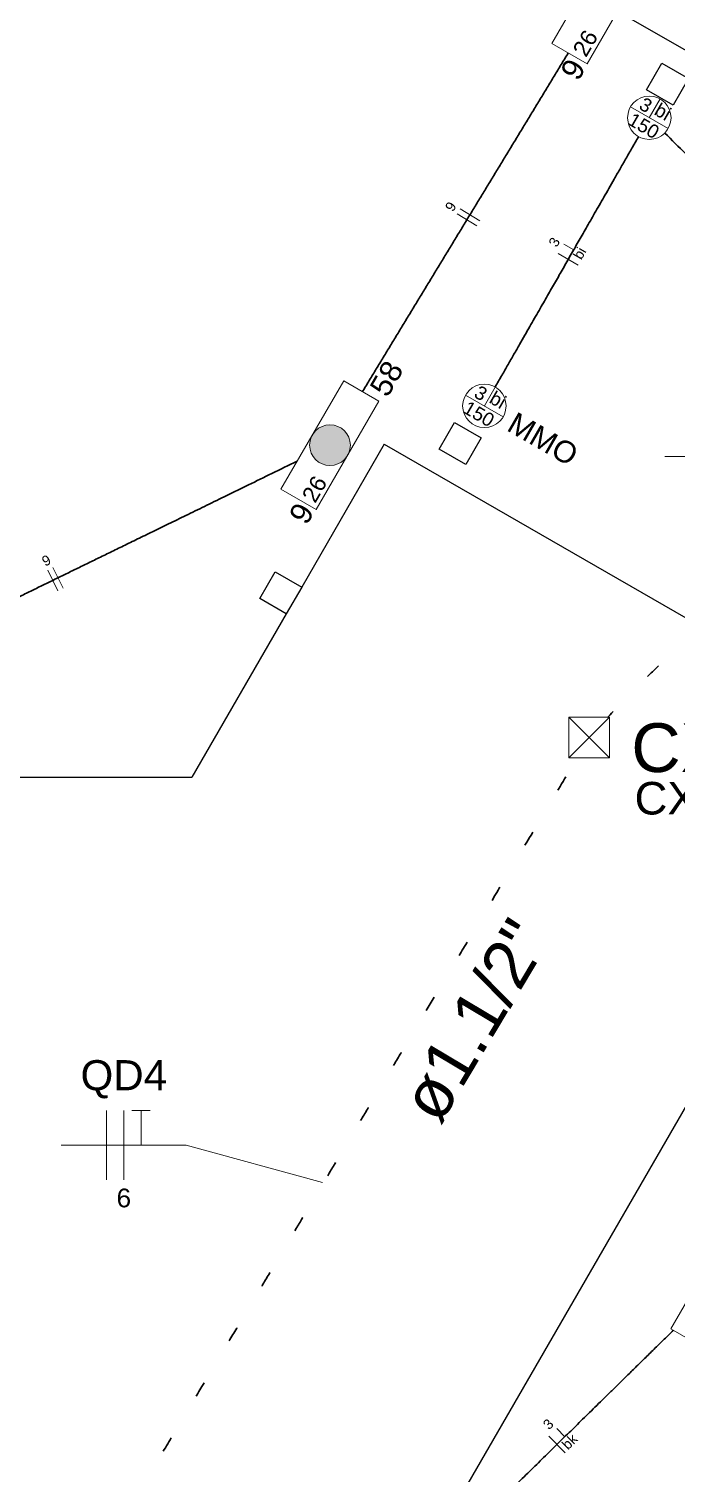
# Model space of a CAD drawing. Extents: x 210 to 779, y 61 to 241.
# Drawn here: x 374.4 to 378.61, y 186.64 to 196.05 of the extents above; entities that cross this region are included whole.
import ezdxf

# ---------------------------------------------------------------- set-up
doc = ezdxf.new("R2010")
doc.units = 0
doc.header["$LTSCALE"] = 2
doc.linetypes.add('DOT2', pattern=[3.175, 0, -3.175])
doc.layers.add('A-PAREDE', color=5, linetype='CONTINUOUS')
doc.layers.add('A-PISOS-NIVEL', color=1, linetype='CONTINUOUS')
for name, color, linetype, lineweight in [('EL-Condutos', 4, 'CONTINUOUS', 30), ('EL-Fios', 9, 'CONTINUOUS', 20), ('EL-Textos condutos', 7, 'CONTINUOUS', 20), ('EL-Textos fios', 7, 'CONTINUOUS', 20), ('EL-Textos pontos', 5, 'CONTINUOUS', 20), ('P-SIMBOL', 5, 'CONTINUOUS', 20)]:
    doc.layers.add(name, color=color, linetype=linetype, lineweight=lineweight)
doc.styles.add('Arial', font='arial.ttf')

msp = doc.modelspace()

# ---------------------------------------------------------------- hatches: boundary and pattern name
at = {"layer": 'P-SIMBOL'}
h = msp.add_hatch(color=256, dxfattribs=at)
h.paths.add_polyline_path([(377.9667, 200.3568, 1), (378.2317, 200.3568, 1)])
h.paths.add_polyline_path([(378.2483, 196.2396, 1), (377.9833, 196.2396, 1)])
h.paths.add_polyline_path([(376.4861, 193.3366, 1), (376.2211, 193.3366, 1)])

# ---------------------------------------------------------------- linework, layer by layer
at = {"layer": 'A-PAREDE', "color": 251}
for points in [[(378.5129, 195.8235), (378.6861, 195.7235), (378.5861, 195.5503), (378.4129, 195.6503)], [(377.1647, 193.4842), (377.338, 193.3842), (377.238, 193.211), (377.0647, 193.311)], [(375.8963, 192.3392), (375.9963, 192.5125), (376.1695, 192.4125), (376.0695, 192.2392)], [(375.8963, 192.3392), (375.9963, 192.5125), (376.1695, 192.4125), (376.0695, 192.2392)]]:
    msp.add_lwpolyline(points, close=True, dxfattribs=at)
at = {"layer": 'A-PISOS-NIVEL', "color": 251}
for p, q in [((378.3072, 196.1151), (381.6446, 194.19)), ((376.7072, 193.3438), (376.1695, 192.4125)), ((376.7072, 193.3438), (380.0457, 191.4181)), ((376.0695, 192.2392), (375.4556, 191.1758)), ((376.9104, 185.9825), (380.0457, 191.4181)), ((374.2277, 191.1758), (375.4556, 191.1758))]:
    msp.add_line(p, q, dxfattribs=at)
at = {"layer": 'EL-Condutos', "linetype": 'Continuous'}
for points in [[(376.5638, 193.6829), (376.6096, 193.7584), (376.6552, 193.8335), (376.7005, 193.9082), (376.7457, 193.9826), (376.7906, 194.0566), (376.8354, 194.1304), (376.8801, 194.2039), (376.9246, 194.2773), (376.969, 194.3504), (377.0133, 194.4233), (377.0575, 194.4961), (377.1016, 194.5688), (377.1457, 194.6414), (377.1897, 194.714), (377.2337, 194.7865), (377.2778, 194.8591), (377.3218, 194.9316), (377.3659, 195.0042), (377.41, 195.0769), (377.4542, 195.1497), (377.4985, 195.2227), (377.5429, 195.2958), (377.5874, 195.3691), (377.632, 195.4426), (377.6768, 195.5164), (377.7218, 195.5904), (377.7669, 195.6648), (377.8122, 195.7395), (377.8578, 195.8145), (377.9036, 195.89)], [(377.4281, 193.7146), (377.4713, 193.7901), (377.512, 193.8613), (377.5504, 193.9284), (377.5866, 193.9918), (377.6209, 194.0516), (377.6533, 194.1084), (377.6842, 194.1624), (377.7136, 194.2138), (377.7418, 194.2631), (377.7689, 194.3104), (377.7951, 194.3563), (377.8206, 194.4008), (377.8455, 194.4444), (377.8701, 194.4874), (377.8945, 194.5301), (377.9189, 194.5728), (377.9435, 194.6158), (377.9685, 194.6594), (377.994, 194.704), (378.0202, 194.7498), (378.0473, 194.7972), (378.0754, 194.8464), (378.1049, 194.8979), (378.1357, 194.9518), (378.1682, 195.0086), (378.2024, 195.0685), (378.2387, 195.1318), (378.277, 195.1989), (378.3177, 195.2701), (378.3609, 195.3457)], [(378.5315, 195.3686), (378.668, 195.2331), (378.7962, 195.106), (378.9166, 194.9866), (379.0298, 194.8743), (379.1365, 194.7685), (379.2371, 194.6687), (379.3324, 194.5742), (379.4229, 194.4844), (379.5092, 194.3988), (379.5919, 194.3168), (379.6716, 194.2377), (379.749, 194.161), (379.8245, 194.0861), (379.8989, 194.0123), (379.9727, 193.9391), (380.0465, 193.866), (380.1208, 193.7922), (380.1965, 193.7172), (380.2739, 193.6404), (380.3537, 193.5612), (380.4365, 193.4791), (380.523, 193.3933), (380.6136, 193.3034), (380.709, 193.2088), (380.8099, 193.1087), (380.9168, 193.0027), (381.0302, 192.8902), (381.1509, 192.7705), (381.2793, 192.6431), (381.4162, 192.5074)], [(372.9827, 191.6907), (373.1427, 191.7688), (373.2911, 191.8413), (373.4288, 191.9085), (373.5565, 191.9709), (373.6751, 192.0288), (373.7855, 192.0827), (373.8884, 192.1329), (373.9848, 192.18), (374.0754, 192.2243), (374.1612, 192.2661), (374.2429, 192.306), (374.3214, 192.3444), (374.3975, 192.3815), (374.472, 192.4179), (374.5459, 192.454), (374.6199, 192.4901), (374.6948, 192.5267), (374.7716, 192.5642), (374.851, 192.603), (374.934, 192.6435), (375.0212, 192.6861), (375.1137, 192.7312), (375.2121, 192.7793), (375.3174, 192.8307), (375.4304, 192.8859), (375.5519, 192.9452), (375.6827, 193.0091), (375.8238, 193.078), (375.9759, 193.1522), (376.1399, 193.2323)], [(378.5871, 187.5738), (378.5187, 187.5066), (378.4539, 187.4429), (378.3924, 187.3825), (378.334, 187.3251), (378.2783, 187.2703), (378.2251, 187.218), (378.174, 187.1679), (378.1249, 187.1196), (378.0774, 187.0729), (378.0312, 187.0275), (377.986, 186.9832), (377.9416, 186.9395), (377.8977, 186.8964), (377.854, 186.8534), (377.8102, 186.8104), (377.766, 186.7669), (377.7212, 186.7229), (377.6754, 186.6779), (377.6283, 186.6317), (377.5798, 186.584), (377.5295, 186.5345), (377.477, 186.483), (377.4223, 186.4292), (377.3648, 186.3727), (377.3044, 186.3134), (377.2409, 186.2509), (377.1738, 186.185), (377.1029, 186.1153), (377.0279, 186.0416), (376.9486, 185.9637)]]:
    msp.add_spline(points, degree=3, dxfattribs=at)
at = {"layer": 'EL-Condutos', "linetype": 'DOT2', "ltscale": 0.05}
for points in [[(383.0865, 192.8445), (382.878, 192.9209), (382.6738, 192.9879), (382.4737, 193.0455), (382.2775, 193.0939), (382.0851, 193.1332), (381.8965, 193.1636), (381.7115, 193.1852), (381.5299, 193.1981), (381.3517, 193.2025), (381.1767, 193.1986), (381.0048, 193.1863), (380.8358, 193.166), (380.6697, 193.1376), (380.5063, 193.1014), (380.3455, 193.0575), (380.1872, 193.006), (380.0312, 192.947), (379.8774, 192.8807), (379.7257, 192.8073), (379.576, 192.7268), (379.4281, 192.6393), (379.282, 192.5451), (379.1374, 192.4443), (378.9944, 192.3369), (378.8526, 192.2232), (378.7121, 192.1032), (378.5727, 191.9771), (378.4343, 191.8451), (378.2967, 191.7072), (378.1598, 191.5636)], [(374.628, 185.7116), (374.7865, 185.9773), (374.9351, 186.2265), (375.0746, 186.4604), (375.2057, 186.6802), (375.3291, 186.887), (375.4454, 187.082), (375.5553, 187.2664), (375.6597, 187.4413), (375.7591, 187.608), (375.8542, 187.7676), (375.9459, 187.9212), (376.0347, 188.0701), (376.1214, 188.2155), (376.2066, 188.3584), (376.2912, 188.5002), (376.3757, 188.6419), (376.4608, 188.7847), (376.5474, 188.9299), (376.6361, 189.0785), (376.7275, 189.2318), (376.8224, 189.3909), (376.9215, 189.5571), (377.0254, 189.7314), (377.135, 189.9151), (377.2508, 190.1093), (377.3737, 190.3153), (377.5042, 190.5341), (377.6431, 190.767), (377.7911, 191.0152), (377.9489, 191.2797)]]:
    msp.add_spline(points, degree=3, dxfattribs=at)
at = {"layer": 'EL-Fios'}
for p, q in [((377.3085, 194.7652), (377.1803, 194.8431)), ((377.328, 194.7973), (377.1998, 194.8751)), ((377.9391, 194.608), (377.874, 194.6453)), ((377.9689, 194.5092), (377.8387, 194.5837)), ((374.5836, 192.3889), (374.5177, 192.5237)), ((374.6173, 192.4054), (374.5514, 192.5402)), ((374.8997, 188.5538), (374.8997, 189.0038)), ((375.0122, 188.5538), (375.0122, 189.0038)), ((375.0647, 189.0038), (375.1847, 189.0038)), ((375.1247, 188.7788), (375.1247, 189.0038)), ((377.8811, 186.88), (377.8285, 186.9335)), ((377.883, 186.7768), (377.7779, 186.8838))]:
    msp.add_line(p, q, dxfattribs=at)
at = {"layer": 'EL-Textos fios'}
for p, q in [((379.3439, 193.2637), (378.5317, 193.2637)), ((375.4184, 188.7788), (374.6061, 188.7788)), ((376.3041, 188.5353), (375.4184, 188.7788))]:
    msp.add_line(p, q, dxfattribs=at)
at = {"layer": 'P-SIMBOL'}
for p, q in [((377.7971, 195.9525), (378.2051, 196.6592)), ((378.0266, 195.82), (378.4346, 196.5267)), ((377.7971, 195.9525), (378.0266, 195.82)), ((378.431, 195.4682), (378.5017, 195.5905)), ((378.3087, 195.5388), (378.5534, 195.3976)), ((376.0348, 193.0495), (376.4428, 193.7562)), ((376.4428, 193.7562), (376.6723, 193.6237)), ((377.358, 193.5921), (377.4286, 193.7144)), ((376.2643, 192.917), (376.6723, 193.6237)), ((377.2357, 193.6627), (377.4803, 193.5215)), ((376.0348, 193.0495), (376.2643, 192.917)), ((377.9079, 191.5657), (378.1729, 191.5657)), ((377.9079, 191.5657), (377.9079, 191.3007)), ((377.9079, 191.5657), (378.1729, 191.3007)), ((378.1729, 191.5657), (377.9079, 191.3007)), ((378.1729, 191.5657), (378.1729, 191.3007)), ((377.9079, 191.3007), (378.1729, 191.3007)), ((378.5711, 187.5842), (378.9791, 188.2909)), ((378.5711, 187.5842), (378.8006, 187.4517))]:
    msp.add_line(p, q, dxfattribs=at)
for centre, radius in [((378.431, 195.4682), 0.1412), ((377.358, 193.5921), 0.1412), ((376.3536, 193.3366), 0.1325)]:
    msp.add_circle(centre, radius, dxfattribs=at)

# ---------------------------------------------------------------- texts
at = {"layer": 'EL-Textos condutos', "insert": (377.4374, 189.5072), "char_height": 0.3177, "width": 2.66868, "attachment_point": 8, "rotation": 59.18654, "line_spacing_factor": 0.798, "style": 'Arial'}
msp.add_mtext('ø1.1/2"', dxfattribs=at)
at = {"layer": 'EL-Textos fios', "attachment_point": 8, "line_spacing_factor": 0.798, "style": 'Arial'}
for s, insert, char_height, width, rotation in [('9', (377.1676, 194.8726), 0.0653, 0.078366, 58.73963), ('3', (377.8419, 194.6422), 0.0653, 0.078366, 60.23505), ('bi', (378.0069, 194.5692), 0.06531, 0.156732, 60.23505), ('9', (374.5231, 192.5553), 0.0653, 0.078366, 26.02374), ('3', (377.797, 186.9388), 0.0653, 0.078366, 44.50163), ('bk', (377.936, 186.8243), 0.06531, 0.156732, 44.50163)]:
    msp.add_mtext(s, dxfattribs=dict(at, insert=insert, char_height=char_height, width=width, rotation=rotation))
for s, insert, char_height, width in [('QD4', (375.0126, 189.0827), 0.19592, 0.705294), ('6', (375.0126, 188.3727), 0.1218, 0.146142)]:
    msp.add_mtext(s, dxfattribs=dict(at, insert=insert, char_height=char_height, width=width))
at = {"layer": 'EL-Textos pontos', "line_spacing_factor": 0.798, "style": 'Arial'}
for s, insert, char_height, width, attachment_point, rotation in [('9', (377.9697, 195.6994), 0.1412, 0.16944, 7, 60.00014), ('3', (378.3856, 195.5117), 0.0882, 0.1059, 8, 330.00077), ('150', (378.3726, 195.3767), 0.08825, 0.3177, 8, 330.00077), ('bi', (378.4966, 195.4677), 0.08825, 0.2118, 8, 330.00077), ('58', (376.729, 193.6398), 0.1412, 0.33888, 7, 60.00014), ('3', (377.3126, 193.6357), 0.0882, 0.1059, 8, 330.00077), ('150', (377.2996, 193.5007), 0.08825, 0.3177, 8, 330.00077), ('bi', (377.4236, 193.5917), 0.08825, 0.2118, 8, 330.00077), ('MMO', (377.7034, 193.3139), 0.1412, 0.50832, 8, 330.00077), ('9', (376.2037, 192.8088), 0.1412, 0.16944, 7, 60.00014)]:
    msp.add_mtext(s, dxfattribs=dict(at, insert=insert, char_height=char_height, width=width, attachment_point=attachment_point, rotation=rotation))
for s, insert, char_height, width, attachment_point in [('CX8', (378.314, 191.2038), 0.3177, 1.14372, 7), ('CXPAS', (378.8363, 190.9289), 0.2118, 1.2708, 8)]:
    msp.add_mtext(s, dxfattribs=dict(at, insert=insert, char_height=char_height, width=width, attachment_point=attachment_point))
at = {"layer": 'P-SIMBOL', "char_height": 0.1059, "width": 0.25416, "attachment_point": 7, "rotation": 60.00014, "line_spacing_factor": 0.798, "style": 'Arial'}
for insert in [(378.0203, 195.8554), (376.2583, 192.9524)]:
    msp.add_mtext('26', dxfattribs=dict(at, insert=insert))

doc.saveas('drawing.dxf')
